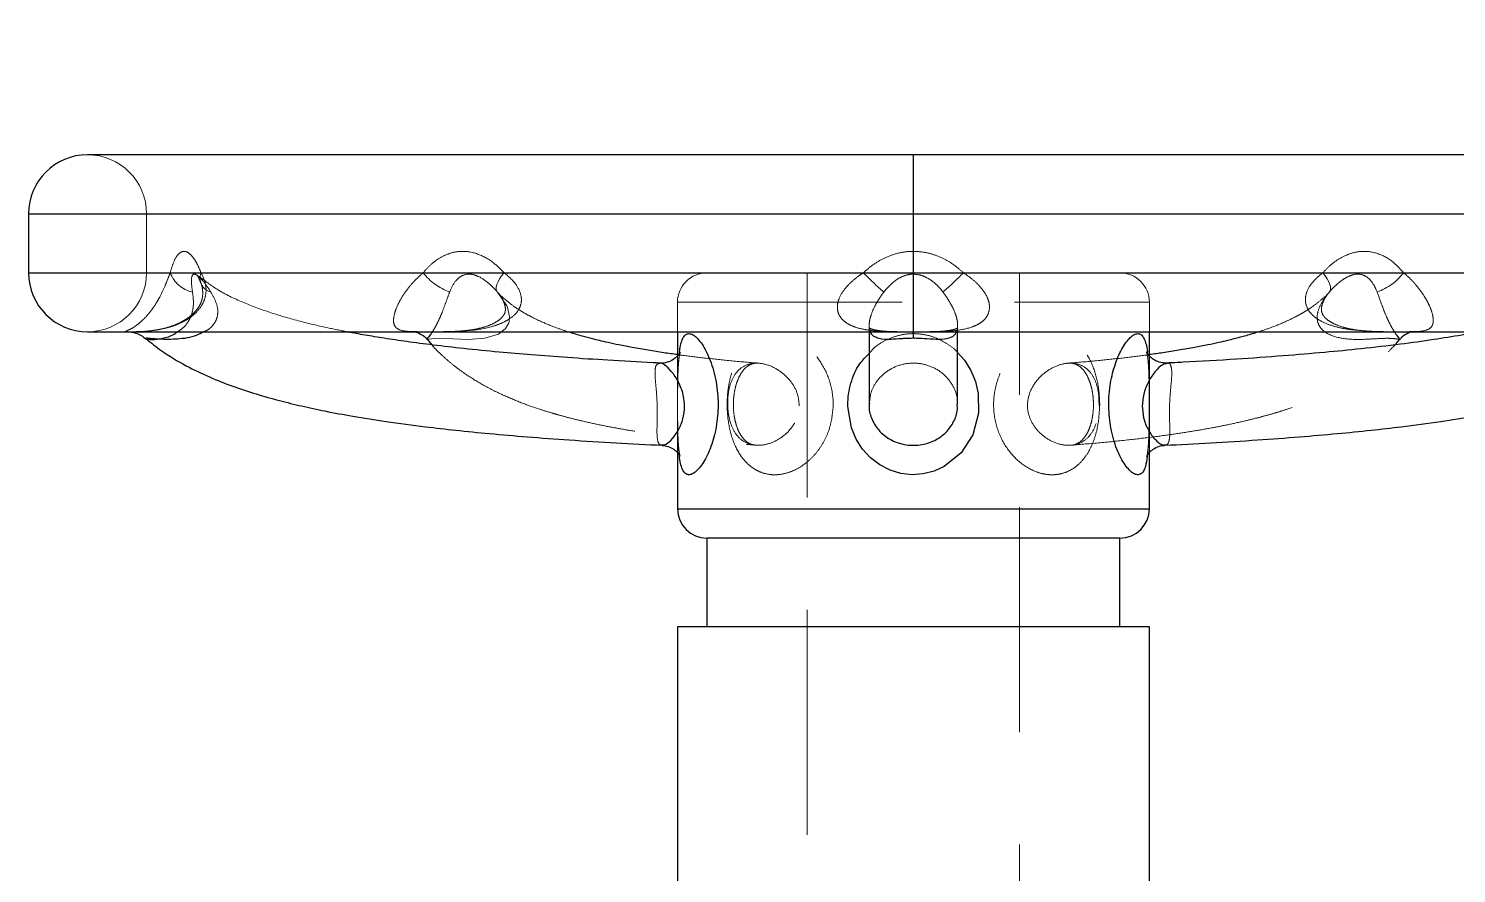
# Model space of a CAD drawing. Header units: millimetres. Extents: x 15 to 1268, y -316 to 292.
# Drawn here: x 958.29 to 966.36, y 256.47 to 261.25 of the extents above; entities that cross this region are included whole.
import ezdxf

# ---------------------------------------------------------------- set-up
doc = ezdxf.new("R2010")
doc.units = ezdxf.units.MM
doc.linetypes.add('HIDDEN', pattern=[1.905, 1.27, -0.635])
doc.layers.add('FORMAT', color=7, linetype='Continuous')
doc.dimstyles.new('SLDDIMSTYLE1', dxfattribs={"dimtxt": 0.18, "dimasz": 0.488462, "dimexe": 0, "dimexo": 0.0625, "dimgap": 0, "dimtad": 0, "dimtih": 1, "dimtoh": 1, "dimdec": 0, "dimrnd": 1e-09, "dimzin": 0, "dimdsep": 46, "dimtxsty": 'Standard', "dimblk1": 'DOT', "dimblk2": 'DOT', "dimsah": 1, "dimcen": 0.09, "dimadec": 0, "dimazin": 0, "dimtfac": 0.488462, "dimtdec": 0, "dimtofl": 0, "dimtmove": 0, "dimatfit": 3, "dimldrblk": 'DOT', "dimfxl": 1, "dimfrac": 2, "dimtolj": 1, "dimtzin": 0, "dimarcsym": 0})

# ---------------------------------------------------------------- blocks, each defined once
blk = doc.blocks.new('_Dot')
at = {"color": 0, "linetype": 'ByBlock', "lineweight": -2}
blk.add_line((-0.5, 0), (-1, 0), dxfattribs=at)
at = {"color": 0, "linetype": 'ByBlock', "const_width": 0.5}
blk.add_lwpolyline([(-0.25, 0, 1), (0.25, 0, 1)], format="xyb", close=True, dxfattribs=at)

msp = doc.modelspace()

# ---------------------------------------------------------------- linework, layer by layer
at = {"color": 7, "linetype": 'Continuous', "lineweight": 25}
for p, q in [((963.29354068, 260.53309974), (958.62687402, 260.53309974)), ((967.96020735, 260.53309974), (963.29354068, 260.53309974)), ((958.29354068, 260.19976641), (958.29354068, 259.86643308)), ((963.29354068, 259.86643308), (963.29354068, 260.19976641)), ((963.29354068, 259.53312886), (963.29354068, 259.86643308)), ((958.62687402, 259.53309974), (958.86025027, 259.53309974)), ((958.86025027, 259.53309974), (963.30144159, 259.53309974)), ((960.54632598, 259.49030359), (960.57243957, 259.45881832)), ((961.96020735, 259.53309974), (961.96020735, 259.39636693)), ((963.26447889, 259.53325412), (963.29354068, 259.53312886)), ((963.30144159, 259.53309974), (967.73511558, 259.53309974)), ((964.62687402, 259.39687183), (964.62687402, 259.53309974)), ((961.96020735, 258.85085831), (961.96020735, 258.53309974)), ((964.62687402, 258.53309974), (964.62687402, 258.85029783)), ((962.12687402, 258.36643308), (962.12687402, 257.86643308)), ((964.46020735, 258.36643308), (962.12687402, 258.36643308)), ((964.46020735, 257.86643308), (964.46020735, 258.36643308)), ((961.96020735, 257.86643308), (961.96020735, 255.69976641)), ((964.62687402, 257.86643308), (961.96020735, 257.86643308)), ((964.62687402, 255.69976641), (964.62687402, 257.86643308))]:
    msp.add_line(p, q, dxfattribs=at)
at = {"color": 8, "linetype": 'Continuous', "lineweight": 25}
for p, q in [((963.29354068, 260.19976641), (963.29354068, 260.53309974)), ((958.29354068, 260.19976641), (963.29354068, 260.19976641)), ((963.29354068, 260.19976641), (968.29354068, 260.19976641)), ((958.29354068, 259.86643308), (963.29354068, 259.86643308)), ((963.29354068, 259.86643308), (968.29354068, 259.86643308)), ((963.29354068, 259.49606655), (963.29354068, 259.53309974)), ((961.96020735, 258.53309974), (964.62687402, 258.53309974))]:
    msp.add_line(p, q, dxfattribs=at)
at = {"color": 7, "linetype": 'HIDDEN', "lineweight": 18}
for p, q in [((963.29354068, 260.53309974), (963.29354068, 260.19976641)), ((968.29354068, 260.19976641), (958.29354068, 260.19976641)), ((958.96020735, 260.19976641), (958.96020735, 259.86643308)), ((958.96057249, 260.19976641), (967.62650888, 260.19976641)), ((963.29354068, 260.19976641), (963.29354068, 259.98730035)), ((963.29354068, 259.98730035), (963.29354068, 259.85864167)), ((962.12687402, 259.86643308), (958.29354068, 259.86643308)), ((960.52344383, 259.86643308), (958.96100577, 259.86643308)), ((959.26831123, 259.86643308), (963.01117244, 259.86643308)), ((962.12687402, 259.86643308), (960.98032524, 259.86643308)), ((962.12687402, 259.86643308), (964.46020735, 259.86643308)), ((962.69354068, 259.86643308), (962.69354068, 255.36643308)), ((963.57590892, 259.86643308), (967.31877014, 259.86643308)), ((963.89354068, 255.36643308), (963.89354068, 259.86643308)), ((968.29354068, 259.86643308), (964.46020735, 259.86643308)), ((965.60675613, 259.86643308), (964.46020735, 259.86643308)), ((966.06363754, 259.86643308), (967.6260756, 259.86643308)), ((961.96020735, 259.69976641), (964.62540854, 259.69976641)), ((961.96020735, 259.69976641), (961.96020735, 259.53309974)), ((964.62687402, 259.53309974), (964.62687402, 259.69976641)), ((963.04354068, 259.57106428), (963.04354068, 259.53309974)), ((958.86696562, 259.53319197), (958.87187661, 259.53320817)), ((963.04495094, 259.55501306), (963.04552549, 259.55421126)), ((963.05241875, 259.53309974), (963.04526801, 259.55510544)), ((963.29354068, 259.53309974), (963.29354068, 259.53312886)), ((966.01409007, 259.53320121), (965.98964339, 259.53323586)), ((966.04524858, 259.53315705), (966.01409007, 259.53320121)), ((961.96020735, 259.39636693), (961.96020735, 258.85085831)), ((964.62687402, 258.85029783), (964.62687402, 259.39687183)), ((961.96104572, 259.09403203), (961.96092332, 259.11101149)), ((964.62687402, 258.53309974), (961.96020735, 258.53309974))]:
    msp.add_line(p, q, dxfattribs=at)
at = {"color": 7, "linetype": 'HIDDEN', "lineweight": 18, "flags": 128}
for points in [[(960.94334005, 259.7573589), (960.93823835, 259.7651746), (960.93597111, 259.7751803), (960.93658736, 259.78715959), (960.94007377, 259.80085338), (960.94635495, 259.81596551), (960.95529505, 259.83216914), (960.9667007, 259.84911382), (960.98032524, 259.86643308)], [(965.60675613, 259.86643308), (965.62038067, 259.84911382), (965.63178632, 259.83216914), (965.64072642, 259.81596551), (965.64700759, 259.80085338), (965.65049401, 259.78715959), (965.65111026, 259.7751803), (965.64884302, 259.7651746), (965.64374132, 259.7573589)], [(960.54772216, 259.49156327), (960.55455777, 259.49098502), (960.58457581, 259.49496131), (960.61803769, 259.49606296), (960.63049998, 259.49589501), (960.69033391, 259.49309763), (960.78039168, 259.48970131), (960.87103618, 259.49632281), (960.94821697, 259.52037931), (960.98866544, 259.55115427), (961.00664767, 259.58173166), (961.00987129, 259.59310528), (961.01194222, 259.62014376), (960.9998899, 259.67004925), (960.99572927, 259.67950386), (960.94334005, 259.7573589), (960.94334005, 259.7573589)]]:
    msp.add_lwpolyline(points, dxfattribs=at)
at = {"color": 8, "linetype": 'Continuous', "lineweight": 25, "flags": 128}
msp.add_lwpolyline([(963.54354068, 259.41593876), (963.58212372, 259.37215587), (963.61809849, 259.31390772), (963.64371595, 259.25134591), (963.65937799, 259.18343494), (963.66128602, 259.0737781), (963.62860796, 258.95167427), (963.56306182, 258.84885472), (963.46768134, 258.77129191), (963.41117925, 258.74545895), (963.34879974, 258.72949983), (963.28645657, 258.72517285), (963.22212568, 258.73247656), (963.16163727, 258.75088083), (963.10366677, 258.7807349), (963.05189635, 258.82045155), (963.00654056, 258.87011501), (962.97066753, 258.92636734), (962.94390945, 258.98983076), (962.92329001, 259.11101149), (962.92329001, 259.11101149)], dxfattribs=at)
at = {"color": 7, "linetype": 'Continuous', "lineweight": 25}
for centre, radius, start, end in [((958.62687402, 260.19976641), 0.33333333, 90, 180), ((958.62687402, 259.86643308), 0.33333333, 180, 270), ((962.12687402, 258.53309974), 0.16666667, 180, 270), ((964.46020735, 258.53309974), 0.16666667, 270, 0)]:
    msp.add_arc(centre, radius, start, end, dxfattribs=at)
at = {"color": 7, "linetype": 'HIDDEN', "lineweight": 18}
for centre, radius, start, end in [((958.62687402, 260.19976641), 0.33333333, 0, 90), ((958.62687402, 259.86643308), 0.33333333, 270, 0), ((959.25529279, 259.92580528), 0.1720628, 200.185534129, 258.232153039), ((959.344239, 259.8363656), 0.08166443, 158.396386349, 255.342450026), ((960.78985575, 260.07433674), 0.33793379, 217.96791551, 249.716367819), ((962.12687402, 259.69976641), 0.16666667, 90, 180), ((964.4359258, 261.25470985), 1.9892799, 224.257086786, 228.825678253), ((962.15115557, 261.25470985), 1.9892799, 311.174321747, 315.742913214), ((964.46020735, 259.69976641), 0.16666667, 0, 90), ((965.79722562, 260.07433674), 0.33793379, 290.283632181, 322.03208449)]:
    msp.add_arc(centre, radius, start, end, dxfattribs=at)
for points, knots in [([(959.26831123, 259.86643308), (959.26160827, 259.88244027), (959.2482062, 259.91444545), (959.22576295, 259.95125381), (959.20238604, 259.97703472), (959.17322616, 259.99219804), (959.14129646, 259.97897235), (959.11304051, 259.93210297), (959.09969802, 259.88656823), (959.09379806, 259.86643308)], [0, 0, 0, 0, 0.1157297027, 0.2313927736, 0.3492913584, 0.4670655225, 0.6664413977, 0.8525026158, 1, 1, 1, 1]), ([(960.52344383, 259.86643308), (960.53752568, 259.88244027), (960.56568127, 259.91444545), (960.61551989, 259.95125381), (960.67032083, 259.97703472), (960.74278511, 259.99219804), (960.82972435, 259.97897235), (960.91556399, 259.93210297), (960.96046868, 259.88656823), (960.98032524, 259.86643308)], [0, 0, 0, 0, 0.1157297027, 0.2313927736, 0.3492913584, 0.4670655224, 0.6664413976, 0.8525026158, 1, 1, 1, 1]), ([(963.29354068, 259.98730035), (963.28651839, 259.98717129), (963.2552972, 259.9865975), (963.19920351, 259.97723847), (963.13026422, 259.95157136), (963.06607349, 259.91466043), (963.02963219, 259.88264888), (963.01117244, 259.86643308)], [0, 0, 0, 0, 0.0669835238, 0.2978092014, 0.5377869684, 0.7658609079, 1, 1, 1, 1]), ([(963.57590892, 259.86643308), (963.56064008, 259.88001471), (963.51413117, 259.9213844), (963.43930329, 259.96092214), (963.35771755, 259.9839219), (963.3151407, 259.98616326), (963.29354068, 259.98730035)], [0, 0, 0, 0, 0.1950908974, 0.5942471856, 0.7941542116, 1, 1, 1, 1]), ([(965.60675613, 259.86643308), (965.62216216, 259.88244027), (965.65296533, 259.91444545), (965.70621054, 259.95125381), (965.76345631, 259.97703472), (965.83740157, 259.99219804), (965.92306267, 259.97897235), (966.00437044, 259.93210297), (966.04546555, 259.88656823), (966.06363754, 259.86643308)], [0, 0, 0, 0, 0.1157297027, 0.2313927736, 0.3492913584, 0.4670655224, 0.6664413976, 0.8525026158, 1, 1, 1, 1]), ([(959.09379806, 259.86643308), (959.08966582, 259.85562174), (959.0813175, 259.83377966), (959.06370613, 259.78943096), (959.04194965, 259.74181551), (959.01486711, 259.69386765), (958.99564837, 259.66516667), (958.9700266, 259.63160175), (958.94378717, 259.60296009), (958.91439539, 259.57739784), (958.88150955, 259.55374646), (958.84849519, 259.53782381), (958.83664267, 259.53334952), (958.84082165, 259.53310101), (958.85442699, 259.53315019), (958.85582085, 259.53315522)], [0, 0, 0, 0, 0.0691755647, 0.139754972, 0.2353156168, 0.2793938929, 0.3387731663, 0.3582442063, 0.442141297, 0.5060211281, 0.5719246726, 0.7163310128, 0.8681653088, 0.9864935708, 1, 1, 1, 1]), ([(958.87187661, 259.53320817), (958.87684099, 259.53320725), (958.89410422, 259.53320408), (958.95640133, 259.53448872), (959.0360233, 259.54372005), (959.11157487, 259.56454632), (959.1721316, 259.58958833), (959.23007854, 259.627427), (959.26556864, 259.66948209), (959.28568375, 259.70651011), (959.29355469, 259.73269696), (959.29810455, 259.77301797), (959.29241476, 259.81866338), (959.2766339, 259.84993875), (959.26831123, 259.86643308)], [0, 0, 0, 0, 0.0545565898, 0.1897158061, 0.3611828663, 0.4393928266, 0.5197700914, 0.6207558855, 0.6919789834, 0.7158463968, 0.7807577151, 0.8007237833, 0.8949036518, 1, 1, 1, 1]), ([(959.26690673, 259.80821206), (959.26700187, 259.80800396), (959.2719894, 259.79709479), (959.27715254, 259.77341682), (959.27861515, 259.74065954), (959.27330933, 259.71190643), (959.26296364, 259.68544934), (959.24625269, 259.65939036), (959.22295125, 259.63333645), (959.19180901, 259.60844787), (959.15318303, 259.58554173), (959.10787839, 259.56611326), (959.05702452, 259.55082473), (959.00523693, 259.54105652), (958.95707734, 259.53578244), (958.91705485, 259.5337554), (958.88778323, 259.53323851), (958.87623252, 259.53319246), (958.87187758, 259.5331751)], [0, 0, 0, 0, 0.0018638285, 0.0977070099, 0.1713015084, 0.225075266, 0.2717583373, 0.3137743611, 0.3591262622, 0.413662541, 0.4731412355, 0.5427241611, 0.6221282148, 0.7096396626, 0.7938479383, 0.8766912143, 0.953509185, 1, 1, 1, 1]), ([(959.22020115, 259.7573589), (959.21801042, 259.77299562), (959.21317035, 259.80754259), (959.21377903, 259.84345793), (959.22284745, 259.85855597), (959.23615324, 259.85927306), (959.25370627, 259.8475817), (959.28260082, 259.81711227), (959.30602925, 259.78495237), (959.32190766, 259.7599804), (959.32357453, 259.7573589)], [0, 0, 0, 0, 0.1552763325, 0.3430593881, 0.4580242566, 0.5310376418, 0.6588778772, 0.7589028769, 0.9746902023, 1, 1, 1, 1]), ([(959.24570918, 259.85362646), (959.24562728, 259.85374268), (959.24539028, 259.854079), (959.25075605, 259.84553068), (959.25822613, 259.83059254), (959.26408121, 259.81530215), (959.26692495, 259.80787579)], [0, 0, 0, 0, 0.1408435284, 0.4075550376, 0.7122564782, 1, 1, 1, 1]), ([(959.25342099, 259.84666917), (959.25248112, 259.84736311), (959.24738329, 259.85112699), (959.2463985, 259.85261946), (959.24559528, 259.85383677)], [0, 0, 0, 0, 0.1843666797, 1, 1, 1, 1]), ([(960.09311447, 259.53309974), (960.05448073, 259.5407756), (959.96543361, 259.55846774), (959.82214062, 259.59271285), (959.66318211, 259.63832692), (959.50591879, 259.69694853), (959.36570649, 259.76249491), (959.28856905, 259.82186568), (959.25451282, 259.84807791)], [0, 0, 0, 0, 0.1303975364, 0.3005539688, 0.4886342409, 0.6788786539, 0.8582247323, 1, 1, 1, 1]), ([(960.58233918, 259.53318872), (960.5803212, 259.53317261), (960.54790067, 259.5329137), (960.49354693, 259.53315448), (960.42258673, 259.53441759), (960.38241706, 259.54372885), (960.36215886, 259.56454472), (960.35426029, 259.5895889), (960.35754448, 259.62742688), (960.37257794, 259.6694821), (960.39037589, 259.70651011), (960.40570527, 259.73269696), (960.43318247, 259.77301797), (960.46998857, 259.81866338), (960.50498634, 259.84993875), (960.52344383, 259.86643308)], [0, 0, 0, 0, 0.0075516089, 0.121323163, 0.246937527, 0.4062956996, 0.4789825255, 0.5536836022, 0.6475378479, 0.713731219, 0.7359131318, 0.7962404568, 0.8147965348, 0.9023254847, 1, 1, 1, 1]), ([(960.94334005, 259.7573589), (960.92880747, 259.77299562), (960.89669995, 259.80754259), (960.84568472, 259.84345793), (960.80112461, 259.85855597), (960.76529093, 259.85927306), (960.73550414, 259.8475817), (960.70161827, 259.81711227), (960.68335198, 259.78495237), (960.67371653, 259.7599804), (960.67270502, 259.7573589)], [0, 0, 0, 0, 0.1552763325, 0.3430593881, 0.4580242566, 0.5310376418, 0.6588778772, 0.758902877, 0.9746902023, 1, 1, 1, 1]), ([(960.98032524, 259.86643308), (960.9936396, 259.85562174), (961.02053853, 259.83377966), (961.05773616, 259.78943096), (961.078977, 259.74181554), (961.07887371, 259.6938676), (961.06806005, 259.66516685), (961.04488304, 259.6316013), (961.01057837, 259.60296814), (960.95874038, 259.57737609), (960.88714559, 259.55387371), (960.80605223, 259.540065), (960.74531879, 259.53778394), (960.72361959, 259.53696896)], [0, 0, 0, 0, 0.0868377867, 0.1754378515, 0.2953974778, 0.3507300212, 0.4252702826, 0.4497127578, 0.5550308379, 0.63522076, 0.7179510992, 0.8992279276, 1, 1, 1, 1]), ([(963.01117244, 259.86643308), (963.00131734, 259.85987132), (962.97688122, 259.84360118), (962.94019874, 259.81336529), (962.89988611, 259.77072098), (962.87079098, 259.72208693), (962.86264077, 259.68083348), (962.86528429, 259.6445319), (962.87580004, 259.62214095), (962.89494707, 259.5985583), (962.91703972, 259.58020824), (962.94575225, 259.56614665), (962.98086238, 259.55361631), (963.02326147, 259.54373324), (963.09402542, 259.53573065), (963.17461046, 259.53326341), (963.23701185, 259.53325696), (963.26447889, 259.53325412)], [0, 0, 0, 0, 0.043366799, 0.1075297285, 0.1732799078, 0.2583516129, 0.3164966623, 0.3466649664, 0.4257132329, 0.4379114109, 0.5042089411, 0.5729155949, 0.5963872026, 0.6831424485, 0.7718264467, 0.8995654793, 1, 1, 1, 1]), ([(963.12627903, 259.7573589), (963.147355, 259.78145201), (963.18020914, 259.81900941), (963.23690118, 259.849562), (963.2720311, 259.85804083), (963.28924046, 259.85852155), (963.29354068, 259.85864167)], [0, 0, 0, 0, 0.4817872319, 0.7510308064, 0.9377882867, 1, 1, 1, 1]), ([(963.29354068, 259.53312886), (963.30260615, 259.53313189), (963.34473974, 259.53314599), (963.42828479, 259.53330909), (963.53360881, 259.53782994), (963.61348466, 259.55367146), (963.66487544, 259.57720232), (963.69866091, 259.60268794), (963.72149562, 259.63852069), (963.72458579, 259.67489655), (963.71975065, 259.70382559), (963.70662234, 259.74184619), (963.67217376, 259.78906645), (963.62418977, 259.83350227), (963.59213784, 259.85536385), (963.57590892, 259.86643308)], [0, 0, 0, 0, 0.0320438213, 0.148930163, 0.2977753281, 0.43933877, 0.5021256282, 0.5665648976, 0.6488103233, 0.708565548, 0.7261045419, 0.7693150579, 0.8629944198, 0.9306296684, 1, 1, 1, 1]), ([(963.29354068, 259.85864167), (963.30944035, 259.85706666), (963.33616364, 259.85441949), (963.38569886, 259.83168591), (963.42663825, 259.79916203), (963.45222427, 259.76785501), (963.46080234, 259.7573589)], [0, 0, 0, 0, 0.22910368, 0.3850649623, 0.7938346202, 1, 1, 1, 1]), ([(965.83840249, 259.53859785), (965.80114396, 259.54126814), (965.7426, 259.54546393), (965.66382561, 259.56463752), (965.59837009, 259.58955611), (965.54245831, 259.62743368), (965.51625841, 259.66948167), (965.50714312, 259.70651031), (965.50874623, 259.73269694), (965.52117823, 259.77301798), (965.54961543, 259.81866338), (965.58702611, 259.84993875), (965.60675613, 259.86643308)], [0, 0, 0, 0, 0.176482504, 0.2773052079, 0.3809218461, 0.5111055307, 0.6029212698, 0.6336894371, 0.71736848, 0.7431073115, 0.8645172822, 1, 1, 1, 1]), ([(965.91437635, 259.7573589), (965.90758545, 259.77299562), (965.89258198, 259.80754259), (965.86044416, 259.84345793), (965.82383607, 259.85855597), (965.78838385, 259.85927306), (965.75242157, 259.8475817), (965.7025844, 259.81711227), (965.66786678, 259.78495237), (965.64603334, 259.7599804), (965.64374132, 259.7573589)], [0, 0, 0, 0, 0.1552763325, 0.3430593881, 0.4580242566, 0.5310376418, 0.6588778772, 0.758902877, 0.9746902023, 1, 1, 1, 1]), ([(966.06363754, 259.86643308), (966.0759985, 259.85562174), (966.10097128, 259.83377966), (966.14157204, 259.78943096), (966.17645612, 259.74181551), (966.20347475, 259.69386765), (966.21601048, 259.66516665), (966.22730753, 259.63160179), (966.23235266, 259.60295937), (966.22968175, 259.57739979), (966.21844483, 259.55373504), (966.18791729, 259.53792789), (966.14437719, 259.53381596), (966.10515155, 259.53360108), (966.0956168, 259.53354885)], [0, 0, 0, 0, 0.0754430352, 0.1524171044, 0.2566357707, 0.3047076433, 0.3694668199, 0.3907019824, 0.4822003488, 0.5518678443, 0.6237424065, 0.7812323042, 0.9468231481, 1, 1, 1, 1]), ([(959.13575349, 259.53309974), (959.14465301, 259.53857341), (959.16408421, 259.5505246), (959.1845451, 259.57371662), (959.2005321, 259.59759089), (959.21529509, 259.62715508), (959.22219481, 259.65712659), (959.22694198, 259.70456861), (959.223393, 259.73236217), (959.22020115, 259.7573589)], [0, 0, 0, 0, 0.1272821379, 0.2779074979, 0.3265296391, 0.4341906742, 0.6262838778, 0.6638905117, 1, 1, 1, 1]), ([(959.32357453, 259.7573589), (959.33410699, 259.73901424), (959.35400347, 259.70436003), (959.36584172, 259.65103758), (959.35980871, 259.61350301), (959.34693399, 259.58414027), (959.32994212, 259.56301861), (959.30675066, 259.5428693), (959.29165859, 259.5364247), (959.28387215, 259.53309974)], [0, 0, 0, 0, 0.2494699719, 0.4712645816, 0.6210181337, 0.673735099, 0.8272887593, 0.9108932858, 1, 1, 1, 1]), ([(960.94213841, 259.7584514), (960.94256267, 259.75803033), (960.95350303, 259.74717219), (960.96798568, 259.72371539), (960.98329725, 259.6922796), (960.98875147, 259.6655123), (960.98756081, 259.64672712), (960.9818555, 259.63104975), (960.96867585, 259.61298178), (960.94515943, 259.59315304), (960.91107081, 259.57453944), (960.86797798, 259.55874227), (960.81689817, 259.54675951), (960.7609226, 259.5391132), (960.7043637, 259.53517368), (960.65036711, 259.53357521), (960.60063471, 259.53317393), (960.57167703, 259.53314862), (960.55786812, 259.53313655)], [0, 0, 0, 0, 0.002903541, 0.0748739142, 0.1352672346, 0.1928820406, 0.2463932217, 0.3061765023, 0.3604266398, 0.4202223551, 0.4846363703, 0.5517077882, 0.6277283691, 0.7079229369, 0.7846484842, 0.8594039074, 0.9329546125, 1, 1, 1, 1]), ([(960.67270502, 259.7573589), (960.66608572, 259.73901424), (960.65358146, 259.70436003), (960.63414616, 259.65103758), (960.61827669, 259.61350301), (960.60455549, 259.58414027), (960.59347828, 259.56301861), (960.58177998, 259.5428693), (960.57722527, 259.5364247), (960.57487537, 259.53309974)], [0, 0, 0, 0, 0.2494699719, 0.4712645816, 0.6210181337, 0.673735099, 0.8272887593, 0.9108932858, 1, 1, 1, 1]), ([(961.34179415, 259.53309974), (961.31704795, 259.54138237), (961.26277257, 259.55954851), (961.19191272, 259.58908341), (961.1311608, 259.6186892), (961.0850074, 259.64457455), (961.04021684, 259.67298424), (960.99227879, 259.71042393), (960.95652166, 259.73923522), (960.93855678, 259.76326676), (960.93755614, 259.76460531)], [0, 0, 0, 0, 0.1662050008, 0.3645342105, 0.4875340314, 0.6015019, 0.707655769, 0.8348305081, 0.9908001351, 1, 1, 1, 1]), ([(963.04411627, 259.56175823), (963.04402879, 259.57231503), (963.04391018, 259.58662817), (963.05051359, 259.61747839), (963.05825681, 259.64021039), (963.07746816, 259.68390516), (963.0989493, 259.72048922), (963.12077826, 259.74993797), (963.12627903, 259.7573589)], [0, 0, 0, 0, 0.1849789023, 0.25079838, 0.453195564, 0.4982524632, 0.8735623614, 1, 1, 1, 1]), ([(963.46080234, 259.7573589), (963.47840277, 259.73237556), (963.50458138, 259.69521571), (963.52674718, 259.64584053), (963.53660899, 259.61651274), (963.54321611, 259.58848087), (963.54402076, 259.56595865), (963.54164233, 259.54570239), (963.53760773, 259.53849287), (963.53458962, 259.53309974)], [0, 0, 0, 0, 0.3359928145, 0.4997506144, 0.5661201279, 0.6737437905, 0.8299086285, 0.8727620456, 1, 1, 1, 1]), ([(965.6476482, 259.76211521), (965.64727127, 259.76161354), (965.62990624, 259.73850152), (965.59478455, 259.71048642), (965.54686812, 259.6729718), (965.50207301, 259.64457787), (965.45592085, 259.61868821), (965.39516851, 259.58908387), (965.32430883, 259.5595484), (965.27003343, 259.54138234), (965.24528722, 259.53309974)], [0, 0, 0, 0, 0.0034806358, 0.1603505715, 0.2882594057, 0.3950260302, 0.5096517594, 0.6333615763, 0.8328356084, 1, 1, 1, 1]), ([(965.64374132, 259.7573589), (965.62911707, 259.73901326), (965.60149096, 259.70435719), (965.57765075, 259.65104616), (965.57385552, 259.61348766), (965.57828996, 259.58417178), (965.58813414, 259.56269589), (965.61349291, 259.53363695), (965.66435518, 259.5045639), (965.75058721, 259.4886988), (965.84561671, 259.48958268), (965.92340287, 259.49497132), (965.96488121, 259.49624349), (965.99664224, 259.49573271), (966.02740925, 259.4929941), (966.04236892, 259.48761919), (966.04068109, 259.49076539), (966.04030924, 259.49145852)], [0, 0, 0, 0, 0.0819173344, 0.1547470345, 0.2039209359, 0.2212313691, 0.271653095, 0.2991059379, 0.3833060691, 0.5100238498, 0.6346496078, 0.7208005093, 0.7757037427, 0.7927354999, 0.865343538, 0.9703338702, 1, 1, 1, 1]), ([(966.02120022, 259.53315542), (966.01265735, 259.53315886), (965.9893058, 259.53316827), (965.9460159, 259.53346148), (965.89342846, 259.53472255), (965.83867881, 259.53799706), (965.78387831, 259.5445476), (965.73198983, 259.55512565), (965.68628714, 259.57014221), (965.64976537, 259.58812738), (965.62358263, 259.60791371), (965.60858618, 259.62541444), (965.60065004, 259.64241614), (965.59826647, 259.65811065), (965.60093305, 259.68241552), (965.61272038, 259.71259398), (965.62835589, 259.73930465), (965.64161193, 259.75379004), (965.64558939, 259.75813638)], [0, 0, 0, 0, 0.0427579752, 0.1168770355, 0.1905998725, 0.266450622, 0.344068951, 0.4201061133, 0.4924935529, 0.5596181853, 0.6185228988, 0.6748078469, 0.7282579609, 0.7874846333, 0.8413125201, 0.9036651541, 0.9710947994, 1, 1, 1, 1]), ([(966.01210387, 259.53320403), (966.00844069, 259.53864761), (966.00041733, 259.55057054), (965.9878673, 259.57371712), (965.97613289, 259.59759072), (965.96272263, 259.62715519), (965.95090438, 259.65712659), (965.93326006, 259.70456862), (965.92331798, 259.73236217), (965.91437635, 259.7573589)], [0, 0, 0, 0, 0.1266400554, 0.2773762346, 0.3260341485, 0.4337743927, 0.6260089246, 0.6636432267, 1, 1, 1, 1]), ([(963.04558603, 259.55412677), (963.04559515, 259.55411355), (963.04575621, 259.55388022), (963.04422222, 259.55680014), (963.04379707, 259.5644108), (963.04360866, 259.56778354)], [0, 0, 0, 0, 0.0323610899, 0.5711803405, 1, 1, 1, 1]), ([(963.54324567, 259.56919306), (963.54331828, 259.56780204), (963.54372873, 259.55993874), (963.54192949, 259.55581716), (963.54098378, 259.55290799), (963.54264146, 259.55584529), (963.54151964, 259.55404989), (963.53194368, 259.54916423), (963.51239189, 259.54316597), (963.48259253, 259.53823274), (963.443733, 259.53504782), (963.39773164, 259.53356539), (963.34611252, 259.53316898), (963.30792992, 259.53311727), (963.28818184, 259.53314803), (963.28657598, 259.53315053)], [0, 0, 0, 0, 0.015027633, 0.0849497006, 0.1587455877, 0.2618809127, 0.3635622685, 0.4446971586, 0.5324475742, 0.6200332399, 0.7084945909, 0.800090621, 0.895219088, 0.9914795024, 1, 1, 1, 1]), ([(963.54354068, 259.53309974), (963.54354068, 259.53854623), (963.54354068, 259.54929243), (963.54354068, 259.56388589), (963.54354068, 259.57108295)], [0, 0, 0, 0, 0.506829152, 1, 1, 1, 1]), ([(958.87187758, 259.5331751), (958.86953033, 259.53315708), (958.86250786, 259.53310315), (958.85603232, 259.53315755), (958.85541276, 259.53315804), (958.85518941, 259.53315822)], [0, 0, 0, 0, 0.243035722, 0.7271105249, 1, 1, 1, 1]), ([(960.55786812, 259.53313655), (960.55754451, 259.53313585), (960.54196274, 259.53310228), (960.51913998, 259.53314212), (960.49163745, 259.5334786), (960.47754353, 259.53387324), (960.47107945, 259.53473693), (960.47269434, 259.53443789), (960.4727773, 259.53442253)], [0, 0, 0, 0, 0.0067494917, 0.3249869693, 0.5752731065, 0.7985746902, 0.9896532321, 1, 1, 1, 1]), ([(962.84018853, 259.11101149), (962.84023537, 259.11376668), (962.84098377, 259.15778572), (962.82899006, 259.243122), (962.7790171, 259.35655706), (962.71363251, 259.43464527), (962.65065156, 259.48130612), (962.59956836, 259.50696182), (962.54706609, 259.52118132), (962.49533144, 259.52396733), (962.44619575, 259.51470804), (962.40052765, 259.49455457), (962.35964796, 259.46357239), (962.32350321, 259.42257553), (962.29342099, 259.37247515), (962.26955893, 259.31454442), (962.25270682, 259.25100671), (962.24079412, 259.1704741), (962.23962651, 259.06747781), (962.25958565, 258.9501484), (962.30417094, 258.84426882), (962.36109309, 258.77799532), (962.41772676, 258.74343423), (962.46527133, 258.7275348), (962.51625864, 258.7233649), (962.56902017, 258.73057318), (962.62164841, 258.7496049), (962.67275058, 258.77948042), (962.71998099, 258.81978633), (962.76201401, 258.86926872), (962.79610152, 258.92637624), (962.82944926, 259.00597817), (962.8359845, 259.06989485), (962.84018853, 259.11101149)], [0, 0, 0, 0, 0.0034130198, 0.0545289964, 0.1049527517, 0.1567805508, 0.1833005173, 0.2098059025, 0.2359587617, 0.2621055298, 0.287926347, 0.3137565595, 0.3403625348, 0.3669826153, 0.3950537281, 0.423132933, 0.4515673611, 0.4800018263, 0.5252770888, 0.5775871618, 0.628316442, 0.6794999545, 0.7057070178, 0.7319046547, 0.7581722986, 0.7844407794, 0.8110560529, 0.8376820008, 0.8652680365, 0.892864334, 0.9210300731, 0.9491998333, 1, 1, 1, 1]), ([(963.04354068, 259.4101549), (963.05338469, 259.42213861), (963.0765592, 259.45035038), (963.12692608, 259.48075936), (963.18465888, 259.50679913), (963.24737183, 259.52121339), (963.31041742, 259.52396782), (963.37326437, 259.5148687), (963.43316938, 259.49491074), (963.48871168, 259.46337509), (963.52584573, 259.4363642), (963.54177705, 259.41797454), (963.54354068, 259.41593876)], [0, 0, 0, 0, 0.0827639821, 0.1948408603, 0.310496922, 0.4207735497, 0.5351211151, 0.6440998091, 0.7569574102, 0.869479888, 0.9855511272, 1, 1, 1, 1]), ([(963.26447855, 259.5331611), (963.2480507, 259.53319915), (963.21465656, 259.53327649), (963.16815508, 259.53407234), (963.12684683, 259.53612389), (963.09332599, 259.53976675), (963.06789925, 259.54497254), (963.05169755, 259.55063691), (963.04553381, 259.55439691), (963.04526381, 259.55471873), (963.04513211, 259.55487571)], [0, 0, 0, 0, 0.1298640529, 0.2639843476, 0.3918995826, 0.5161561632, 0.6376755154, 0.7606143743, 0.8832298319, 1, 1, 1, 1]), ([(964.34597101, 259.11101149), (964.34600153, 259.11376668), (964.34648913, 259.15778572), (964.33874754, 259.243122), (964.30500654, 259.35655706), (964.25700842, 259.43464527), (964.20621872, 259.48130612), (964.16240753, 259.50696182), (964.11410065, 259.52118132), (964.06323696, 259.52396733), (964.01129584, 259.51470804), (963.95979798, 259.49455457), (963.91047226, 259.46357239), (963.8641965, 259.42257553), (963.82341214, 259.37247515), (963.78945328, 259.31454442), (963.76455893, 259.25100671), (963.7464311, 259.1704741), (963.74461308, 259.06747781), (963.77515899, 258.9501484), (963.83912155, 258.84426882), (963.91303705, 258.77799532), (963.97956882, 258.74343423), (964.03195059, 258.7275348), (964.08420177, 258.7233649), (964.13476401, 258.73057318), (964.18167266, 258.7496049), (964.22438472, 258.77948042), (964.26136513, 258.81978633), (964.29247269, 258.86926872), (964.31649164, 258.92637624), (964.33902174, 259.00597817), (964.34325063, 259.06989485), (964.34597101, 259.11101149)], [0, 0, 0, 0, 0.0034130198, 0.0545289964, 0.1049527517, 0.1567805508, 0.1833005173, 0.2098059025, 0.2359587617, 0.2621055298, 0.287926347, 0.3137565595, 0.3403625348, 0.3669826153, 0.3950537281, 0.423132933, 0.4515673611, 0.4800018263, 0.5252770888, 0.5775871618, 0.628316442, 0.6794999545, 0.7057070178, 0.7319046547, 0.7581722986, 0.7844407794, 0.8110560529, 0.8376820008, 0.8652680365, 0.892864334, 0.9210300731, 0.9491998334, 1, 1, 1, 1]), ([(966.1139067, 259.53437615), (966.11403962, 259.53440022), (966.11547954, 259.53466106), (966.10946147, 259.53388619), (966.09507155, 259.53346254), (966.0703033, 259.53316813), (966.04498981, 259.53311844), (966.02641467, 259.53314732), (966.02120022, 259.53315542)], [0, 0, 0, 0, 0.0184592232, 0.1999812979, 0.4058069981, 0.630142227, 0.8961726488, 1, 1, 1, 1]), ([(960.57243957, 259.45881832), (960.57372069, 259.45726451), (960.59202654, 259.43506226), (960.62692362, 259.40249014), (960.6768109, 259.35783314), (960.72582176, 259.31956466), (960.79223146, 259.27302251), (960.8794512, 259.22113535), (960.98407625, 259.16993076), (961.08621984, 259.12824411), (961.17111537, 259.09853751), (961.23683497, 259.07794914), (961.29154926, 259.06207847), (961.35171887, 259.04587599), (961.42811069, 259.02709783), (961.51269451, 259.00851678), (961.60385961, 258.99055681), (961.69968431, 258.97358311), (961.80999596, 258.95624502), (961.93644742, 258.93882908), (962.08091894, 258.92170056), (962.23843144, 258.90563354), (962.34790984, 258.89672779), (962.40286426, 258.89225741)], [0, 0, 0, 0, 0.0024216592, 0.0346028461, 0.0600491432, 0.0869329818, 0.1157353548, 0.1685323906, 0.2273284198, 0.2829184818, 0.3308611831, 0.362364323, 0.3879146713, 0.4192464319, 0.4605041753, 0.5129087446, 0.5580183579, 0.6102986066, 0.6705509747, 0.7396976834, 0.8187940319, 0.9090407952, 1, 1, 1, 1]), ([(962.42396333, 259.35531823), (962.41448343, 259.35602601), (962.35316762, 259.36060391), (962.24671199, 259.37051833), (962.11036651, 259.38483647), (962.01699628, 259.39579448), (961.96895291, 259.40250375), (961.96020735, 259.40372506)], [0, 0, 0, 0, 0.0610380447, 0.3947928992, 0.6873310871, 0.9430834486, 1, 1, 1, 1]), ([(961.97478577, 258.82963845), (961.97483557, 258.82948207), (961.97497745, 258.8290366), (961.97230447, 258.83918971), (961.9692148, 258.85856582), (961.96614331, 258.88771252), (961.96377883, 258.92695164), (961.96220455, 258.97476567), (961.96134921, 259.02913069), (961.96105028, 259.07843107), (961.96099606, 259.11935138), (961.96103785, 259.16061699), (961.96132638, 259.21102813), (961.96217947, 259.26766359), (961.96383464, 259.31864494), (961.96638852, 259.35992459), (961.96971417, 259.39023036), (961.97296357, 259.41001782), (961.97567019, 259.41910645), (961.97531279, 259.41820651), (961.97521956, 259.41797179)], [0, 0, 0, 0, 0.0254347485, 0.0724577639, 0.121591605, 0.1784189224, 0.2420870715, 0.3090990131, 0.3807958541, 0.4538624905, 0.4925479262, 0.5314084019, 0.6056797261, 0.6797650067, 0.751470177, 0.8203520772, 0.8782595201, 0.9282719984, 0.9812915055, 1, 1, 1, 1]), ([(961.96350544, 259.30225459), (961.96384385, 259.31949578), (961.9647362, 259.3649576), (961.9693633, 259.39809773), (961.9722356, 259.41866961)], [0, 0, 0, 0, 0.3792456978, 1, 1, 1, 1]), ([(964.62687402, 259.40372506), (964.61812846, 259.40250375), (964.57008509, 259.39579448), (964.47671489, 259.38483628), (964.34036926, 259.37051915), (964.23415122, 259.36062371), (964.17307338, 259.35606236), (964.16383129, 259.35537216)], [0, 0, 0, 0, 0.057003826, 0.3131483528, 0.6061351124, 0.9404017394, 1, 1, 1, 1]), ([(964.18404399, 258.89224273), (964.23905609, 258.89671771), (964.34859217, 258.90562797), (964.50616242, 258.92170048), (964.65063395, 258.9388291), (964.77708541, 258.95624501), (964.88739706, 258.97358311), (964.98322176, 258.99055681), (965.07438686, 259.00851678), (965.15897068, 259.02709783), (965.2353625, 259.04587599), (965.29553211, 259.06207848), (965.3502464, 259.07794912), (965.41596596, 259.09853761), (965.50086178, 259.12824346), (965.60300399, 259.16993364), (965.70763446, 259.22112446), (965.79675004, 259.27418995), (965.86666514, 259.32335455), (965.92123859, 259.36711161), (965.97083714, 259.41176537), (966.00097971, 259.44412754), (966.01489439, 259.45906686)], [0, 0, 0, 0, 0.091032738, 0.181257738, 0.260335012, 0.3294650457, 0.3897028838, 0.4419705249, 0.4870692598, 0.5394611916, 0.5807089855, 0.6120331903, 0.637577377, 0.6690729198, 0.7170040595, 0.7725807158, 0.8313625661, 0.8841468696, 0.9160191576, 0.9455490661, 0.9748638678, 1, 1, 1, 1]), ([(964.61142157, 259.41916699), (964.61141016, 259.41919152), (964.61073314, 259.42064704), (964.61282035, 259.41535975), (964.61528839, 259.40323619), (964.61870142, 259.38009836), (964.62159673, 259.34716896), (964.62379804, 259.30496213), (964.62517329, 259.25425634), (964.62585678, 259.19730805), (964.62612174, 259.14433928), (964.62604111, 259.11111349), (964.6260101, 259.09833768)], [0, 0, 0, 0, 0.0013457265, 0.0798364269, 0.1682574128, 0.2691532048, 0.3794567321, 0.5012590601, 0.6333346542, 0.7702902664, 0.9116732121, 1, 1, 1, 1]), ([(964.61608853, 259.41803171), (964.61779756, 259.40291972), (964.62136141, 259.37140651), (964.62396821, 259.31443547), (964.62550533, 259.25098334), (964.62611606, 259.17072149), (964.62649459, 259.10140739), (964.62588447, 259.05898296), (964.62577878, 259.05163341)], [0, 0, 0, 0, 0.1562486868, 0.3258272205, 0.497551051, 0.6692751051, 0.9427056613, 1, 1, 1, 1]), ([(961.86148986, 259.35472905), (961.8538747, 259.35329077), (961.83800863, 259.35029413), (961.83219845, 259.31221536), (961.83517306, 259.25756263), (961.84235585, 259.19052662), (961.84479028, 259.1406547), (961.84602125, 259.11543683)], [0, 0, 0, 0, 0.2017752526, 0.4203953195, 0.6241937953, 0.8099725284, 1, 1, 1, 1]), ([(962.6488487, 259.11543683), (962.64608841, 259.09210081), (962.64011322, 259.04158531), (962.59577599, 258.9738041), (962.53182437, 258.92102131), (962.45712901, 258.89140603), (962.38457975, 258.88956359), (962.3247578, 258.91497543), (962.2824235, 258.96147667), (962.25617025, 259.02249615), (962.24420623, 259.09038408), (962.24348796, 259.16327496), (962.25539225, 259.23489275), (962.28456905, 259.29807165), (962.33187559, 259.34199258), (962.39601571, 259.36054579), (962.4702906, 259.34986176), (962.54236906, 259.31261285), (962.59990988, 259.25746999), (962.64076805, 259.19054948), (962.64613492, 259.14066238), (962.6488487, 259.11543683)], [0, 0, 0, 0, 0.0456194817, 0.0987525459, 0.1547833167, 0.2118675341, 0.2693730837, 0.3258427283, 0.3786181254, 0.4275457501, 0.4750463804, 0.5155072923, 0.5681337094, 0.6239292005, 0.680062464, 0.736321167, 0.7935012906, 0.8500577452, 0.9027798919, 0.950840377, 1, 1, 1, 1]), ([(962.40146271, 258.89258782), (962.39391857, 258.89364081), (962.37719045, 258.89597566), (962.35746961, 258.90608871), (962.33800608, 258.92228213), (962.32041295, 258.94427089), (962.30434709, 258.97343972), (962.29071129, 259.00962429), (962.28091686, 259.05240207), (962.27586854, 259.09855225), (962.27598573, 259.14563009), (962.28116111, 259.19162666), (962.29101442, 259.23421103), (962.30458346, 259.27108142), (962.3212592, 259.30169373), (962.33880573, 259.3241227), (962.35818784, 259.34083871), (962.37822704, 259.35087123), (962.39839918, 259.35657152), (962.41540344, 259.35514388), (962.42065923, 259.35470262)], [0, 0, 0, 0, 0.0584728118, 0.1296554549, 0.1892310658, 0.2422424932, 0.2922034097, 0.3452006477, 0.3988285424, 0.4510465593, 0.5042340946, 0.5569150143, 0.6098354617, 0.6624359255, 0.7149270443, 0.7694121021, 0.8248800643, 0.8910528189, 0.9663259424, 1, 1, 1, 1]), ([(963.5413482, 259.12152064), (963.54159773, 259.13319109), (963.54242434, 259.17185136), (963.51657546, 259.23487035), (963.46482547, 259.29807791), (963.39163893, 259.34199066), (963.30573728, 259.36054723), (963.21780525, 259.34985793), (963.1413988, 259.31262616), (963.08601158, 259.25742587), (963.05089648, 259.19417396), (963.04710324, 259.14837341), (963.04534891, 259.12719112)], [0, 0, 0, 0, 0.0455624224, 0.150932955, 0.2626487232, 0.3750407916, 0.4876840197, 0.6021721496, 0.7154115466, 0.8209737526, 0.9172022096, 1, 1, 1, 1]), ([(964.34261856, 259.11543683), (964.34068923, 259.09210081), (964.3365128, 259.04158531), (964.31223564, 258.9738041), (964.27079065, 258.92102131), (964.21150293, 258.89140603), (964.13994152, 258.88956359), (964.06679589, 258.91497543), (964.00361213, 258.96147667), (963.95769809, 259.02249615), (963.93601466, 259.09038408), (963.93929962, 259.16327496), (963.96952773, 259.23489275), (964.02572212, 259.29807165), (964.09638528, 259.34199258), (964.17135241, 259.36054579), (964.23934458, 259.34986176), (964.29081942, 259.31261285), (964.32317753, 259.25746999), (964.34130054, 259.19054948), (964.34217592, 259.14066238), (964.34261856, 259.11543683)], [0, 0, 0, 0, 0.0456194817, 0.0987525459, 0.1547833167, 0.211867534, 0.2693730837, 0.3258427283, 0.3786181254, 0.4275457501, 0.4750463804, 0.5155072923, 0.5681337094, 0.6239292005, 0.680062464, 0.736321167, 0.7935012906, 0.8500577452, 0.9027798919, 0.950840377, 1, 1, 1, 1]), ([(964.16432903, 259.35444099), (964.16941439, 259.35500776), (964.18413611, 259.35664853), (964.20491312, 259.35218786), (964.22492087, 259.3434832), (964.2450348, 259.32753275), (964.26377241, 259.30483582), (964.2806586, 259.275203), (964.29490214, 259.23798509), (964.30513128, 259.19614618), (964.3103013, 259.15542038), (964.31076531, 259.12962702), (964.31094208, 259.11980059)], [0, 0, 0, 0, 0.0608274402, 0.1760906163, 0.3170753726, 0.429309565, 0.530871067, 0.6386315476, 0.7338773804, 0.8349616008, 0.937125703, 1, 1, 1, 1]), ([(964.71267223, 258.8949933), (964.71649041, 258.89430708), (964.72997565, 258.89188343), (964.73979063, 258.91599748), (964.74360917, 258.96123143), (964.74135767, 259.02255955), (964.7399491, 259.09036478), (964.74270122, 259.16329981), (964.74942752, 259.23478633), (964.75520401, 259.29848768), (964.75072017, 259.34043335), (964.74007389, 259.35936701), (964.72726431, 259.35441858), (964.72514227, 259.35359882)], [0, 0, 0, 0, 0.0445697603, 0.1574137868, 0.2628755502, 0.36064826, 0.4555693882, 0.5364229557, 0.6415870105, 0.7530838671, 0.8652556988, 0.9776781979, 1, 1, 1, 1]), ([(961.84602125, 259.11543683), (961.84625069, 259.09211496), (961.84674737, 259.04163009), (961.84350962, 258.97358512), (961.84589845, 258.92189501), (961.8553759, 258.89358068), (961.86964224, 258.89476243), (961.87452671, 258.89516703)], [0, 0, 0, 0, 0.1888323458, 0.4087656023, 0.6406933118, 0.8769815437, 1, 1, 1, 1]), ([(961.96092332, 259.11101149), (961.96091947, 259.11377138), (961.96090653, 259.12303656), (961.96097946, 259.1321567), (961.96103066, 259.13856015)], [0, 0, 0, 0, 0.2978785181, 1, 1, 1, 1]), ([(964.31094208, 259.11980059), (964.3107888, 259.11213115), (964.31032518, 259.08893249), (964.30588319, 259.05103567), (964.29623671, 259.00939182), (964.28260416, 258.97316517), (964.2668307, 258.94447082), (964.24876263, 258.92208142), (964.23103292, 258.90689075), (964.20995057, 258.89712297), (964.19628591, 258.89200905), (964.18590948, 258.89231137), (964.18579783, 258.89231462)], [0, 0, 0, 0, 0.0546710546, 0.1653701415, 0.2744445401, 0.3827378952, 0.4920341922, 0.6017943063, 0.7255463777, 0.8576272361, 0.998468106, 1, 1, 1, 1]), ([(964.6260101, 259.09833768), (964.62600417, 259.0907988), (964.62598237, 259.06310087), (964.62558606, 259.01662394), (964.62456858, 258.96169333), (964.62271771, 258.91497486), (964.62000126, 258.87663325), (964.61653366, 258.84929291), (964.61366123, 258.83384692), (964.6113675, 258.82728416), (964.61203295, 258.82878171), (964.61211337, 258.8289627)], [0, 0, 0, 0, 0.0594777229, 0.2185219373, 0.3746095677, 0.5253745563, 0.6551698825, 0.7882607237, 0.8951445812, 0.9873277574, 1, 1, 1, 1]), ([(961.97087867, 258.8289262), (961.96929261, 258.84224392), (961.96578311, 258.87171242), (961.96324481, 258.9267002), (961.96178156, 258.97760494), (961.96161968, 259.01092102), (961.9615677, 259.0216205)], [0, 0, 0, 0, 0.2500355904, 0.5532608669, 0.8565294341, 1, 1, 1, 1]), ([(964.62207255, 258.90882987), (964.62152367, 258.88706467), (964.62074302, 258.85610938), (964.61652204, 258.83591608), (964.61526891, 258.82992104)], [0, 0, 0, 0, 0.7031172711, 1, 1, 1, 1])]:
    msp.add_open_spline(points, degree=3, knots=knots, dxfattribs=at)
at = {"color": 7, "linetype": 'Continuous', "lineweight": 25}
for points, knots in [([(958.85472268, 259.53316043), (958.85550169, 259.53314191), (958.8569051, 259.53310853), (958.86411319, 259.5326623), (958.87852836, 259.53095031), (958.90202765, 259.5252601), (958.93061077, 259.51325337), (958.94799563, 259.49931052), (958.95653997, 259.49245787)], [0, 0, 0, 0, 0.0924293352, 0.1665157143, 0.2720069564, 0.4749674972, 0.7419560912, 1, 1, 1, 1]), ([(958.95724293, 259.49338249), (958.98562404, 259.47070507), (959.05722026, 259.41349739), (959.17788478, 259.34218608), (959.31385967, 259.27667867), (959.4466201, 259.22451274), (959.57889549, 259.1808728), (959.70873494, 259.14429765), (959.83812009, 259.11269874), (959.97647495, 259.08317536), (960.13555053, 259.05374896), (960.3250093, 259.02385038), (960.51894206, 258.99813921), (960.71384009, 258.97590777), (960.90540055, 258.95683647), (961.11919841, 258.93841704), (961.35759571, 258.92089214), (961.61201944, 258.90487483), (961.7873046, 258.89606996), (961.87433987, 258.89169803)], [0, 0, 0, 0, 0.0352906837, 0.0890267969, 0.1366139333, 0.183460301, 0.2295122407, 0.2742576879, 0.3170905527, 0.3617621882, 0.415001734, 0.4781984151, 0.5529663871, 0.6101739462, 0.6740166702, 0.7452086208, 0.8245389473, 0.9128773841, 1, 1, 1, 1]), ([(958.95785677, 259.49426627), (958.95772676, 259.49389135), (958.95714674, 259.49221873), (958.99257984, 259.48756978), (959.04790277, 259.49423943), (959.10092145, 259.50799672), (959.12959, 259.52865779), (959.13575349, 259.53309974)], [0, 0, 0, 0, 0.0790760605, 0.3527795194, 0.6442017417, 0.9235064449, 1, 1, 1, 1]), ([(961.86149663, 259.35600269), (961.84868365, 259.35659434), (961.75064626, 259.36112132), (961.57640967, 259.37118161), (961.34687698, 259.38590259), (961.14175007, 259.40133323), (960.94609599, 259.41817104), (960.76096703, 259.4365225), (960.58712207, 259.45650231), (960.4375764, 259.47617768), (960.30938884, 259.49508238), (960.19900838, 259.5135593), (960.12885157, 259.52577013), (960.09517099, 259.53267795), (960.09311447, 259.53309974)], [0, 0, 0, 0, 0.021622182, 0.1654402442, 0.2942312404, 0.4094187081, 0.5123028199, 0.625399849, 0.7231835158, 0.8074768552, 0.8798854338, 0.9418148612, 0.9964472367, 1, 1, 1, 1]), ([(960.4727773, 259.53442253), (960.47353953, 259.53433227), (960.47526258, 259.53412823), (960.49169736, 259.52992911), (960.51620487, 259.51696273), (960.53662518, 259.50193215), (960.54401674, 259.49049971), (960.54477748, 259.48932309)], [0, 0, 0, 0, 0.1791404107, 0.4049510257, 0.6684744261, 0.9658796254, 1, 1, 1, 1]), ([(961.96020735, 259.40372506), (961.93467979, 259.40717051), (961.87938683, 259.41463337), (961.79402757, 259.42800389), (961.7092115, 259.44274469), (961.63372482, 259.45748164), (961.57211943, 259.47070985), (961.52257872, 259.48225922), (961.47396658, 259.49433137), (961.41777585, 259.5096344), (961.37149282, 259.52272083), (961.34478097, 259.53205593), (961.34179415, 259.53309974)], [0, 0, 0, 0, 0.1208853253, 0.2618387647, 0.4058767285, 0.5256365253, 0.6239132504, 0.7030249757, 0.7662633261, 0.8617942071, 0.984546369, 1, 1, 1, 1]), ([(963.04354068, 259.53309974), (963.04354068, 259.5319136), (963.04354068, 259.50490506), (963.04354068, 259.46080196), (963.04354068, 259.40397186), (963.04354068, 259.35573525), (963.04354068, 259.31275737), (963.04354068, 259.27221198), (963.04354068, 259.23934038), (963.04354068, 259.21226686), (963.04354068, 259.18991656), (963.04354068, 259.16903903), (963.04354068, 259.14981663), (963.04354068, 259.13362979), (963.04354068, 259.12520542), (963.04354068, 259.12143861)], [0, 0, 0, 0, 0.0026803731, 0.0610323599, 0.1317730824, 0.1948277705, 0.2681175747, 0.3533381683, 0.4523767072, 0.5271048588, 0.6095738358, 0.7005036714, 0.8006626546, 0.910869738, 1, 1, 1, 1]), ([(963.54354068, 259.12156361), (963.54354068, 259.1258473), (963.54354068, 259.13530142), (963.54354068, 259.15386579), (963.54354068, 259.17622358), (963.54354068, 259.20105736), (963.54354068, 259.23062993), (963.54354068, 259.26602288), (963.54354068, 259.30917864), (963.54354068, 259.35781454), (963.54354068, 259.41374856), (963.54354068, 259.47072294), (963.54354068, 259.51555987), (963.54354068, 259.53309974)], [0, 0, 0, 0, 0.1009536515, 0.2228047833, 0.3337254168, 0.4344971651, 0.5258711922, 0.6325167281, 0.725837463, 0.8073189374, 0.8873436705, 0.9559296765, 1, 1, 1, 1]), ([(965.24528722, 259.53309974), (965.2423004, 259.53205593), (965.21558855, 259.52272083), (965.16930552, 259.5096344), (965.11311479, 259.49433137), (965.06450265, 259.48225922), (965.01496194, 259.47070985), (964.95335655, 259.45748164), (964.87786987, 259.44274469), (964.7930538, 259.42800389), (964.70769453, 259.41463337), (964.65240158, 259.40717051), (964.62687402, 259.40372506)], [0, 0, 0, 0, 0.0154536309, 0.1382057929, 0.2337366739, 0.2969750243, 0.3760867496, 0.4743634747, 0.5941232715, 0.7381612352, 0.8791146747, 1, 1, 1, 1]), ([(964.71280707, 258.89170146), (964.79982049, 258.89607231), (964.97508378, 258.90487613), (965.22948566, 258.92089216), (965.46788296, 258.93841704), (965.68168082, 258.95683647), (965.87324128, 258.97590778), (966.06813929, 258.99813921), (966.26207214, 259.02385039), (966.45153063, 259.05374893), (966.61060701, 259.08317542), (966.79293157, 259.12208179), (967.01263832, 259.17922402), (967.2309716, 259.25637691), (967.40920383, 259.34217301), (967.53019226, 259.41371696), (967.60209484, 259.47118144), (967.63078549, 259.49411099)], [0, 0, 0, 0, 0.0870732175, 0.1753837473, 0.2546890123, 0.3258584726, 0.389681028, 0.4468705145, 0.5216148664, 0.584791583, 0.6380143098, 0.6826718331, 0.7702092344, 0.8630418402, 0.9106139433, 0.9643330807, 1, 1, 1, 1]), ([(966.49279642, 259.53309974), (966.45938897, 259.52673427), (966.37329781, 259.51033044), (966.2241372, 259.48672098), (966.03440157, 259.46044663), (965.82896247, 259.43667262), (965.60836485, 259.41505664), (965.37347237, 259.39545483), (965.10703239, 259.37696646), (964.88737254, 259.36372049), (964.75606688, 259.35762465), (964.72493624, 259.35617941)], [0, 0, 0, 0, 0.0574294116, 0.1479958367, 0.2549001742, 0.3807207994, 0.4969598661, 0.6288737025, 0.7783451918, 0.9474489149, 1, 1, 1, 1]), ([(966.04030924, 259.49145852), (966.04053157, 259.49252274), (966.04104396, 259.49497539), (966.02798737, 259.50807789), (966.01492928, 259.5287345), (966.01210387, 259.53320403)], [0, 0, 0, 0, 0.3752510863, 0.8648214948, 1, 1, 1, 1]), ([(966.01489439, 259.45906686), (966.01699306, 259.46122141), (966.02634236, 259.47081962), (966.03488823, 259.48193283), (966.04151577, 259.49055141)], [0, 0, 0, 0, 0.2244738379, 1, 1, 1, 1]), ([(966.04314189, 259.48955114), (966.0449794, 259.49221839), (966.05369229, 259.50486572), (966.07518405, 259.51975214), (966.09841427, 259.53085352), (966.11234409, 259.53420949), (966.11341579, 259.53432379), (966.1139067, 259.53437615)], [0, 0, 0, 0, 0.0790908024, 0.3750251685, 0.6283311844, 0.8297522348, 1, 1, 1, 1]), ([(961.97521956, 259.41797179), (961.97527516, 259.41810318), (961.97542593, 259.4184595), (961.97125023, 259.40969883), (961.95885573, 259.39333979), (961.93600609, 259.37388055), (961.90342023, 259.35944204), (961.87537017, 259.35430343), (961.86300614, 259.35611606), (961.86147218, 259.35634095)], [0, 0, 0, 0, 0.0822701159, 0.2231069593, 0.372769063, 0.5541155435, 0.7662866354, 0.9710041572, 1, 1, 1, 1]), ([(964.72539985, 259.35652682), (964.71725446, 259.35635746), (964.69747031, 259.35594609), (964.66524853, 259.3663152), (964.63785156, 259.38397714), (964.62080189, 259.40211142), (964.61236672, 259.41647022), (964.61172731, 259.41829462), (964.61142157, 259.41916699)], [0, 0, 0, 0, 0.1415973856, 0.3439224031, 0.5335485904, 0.7035335348, 0.8582391395, 1, 1, 1, 1]), ([(963.04534891, 259.12719112), (963.04468369, 259.12327919), (963.0401313, 259.09650816), (963.05563775, 259.04138508), (963.09433404, 258.97386457), (963.16057559, 258.92100444), (963.24306866, 258.89141047), (963.33224255, 258.88956297), (963.41430703, 258.91497359), (963.47984034, 258.96148378), (963.5233765, 259.02247179), (963.54372797, 259.07916366), (963.54185638, 259.11247555), (963.5413482, 259.12152064)], [0, 0, 0, 0, 0.0155965191, 0.1067336826, 0.2128812448, 0.3248177538, 0.4388588051, 0.5537415808, 0.6665548581, 0.771987884, 0.8697339515, 0.9646292144, 1, 1, 1, 1]), ([(961.8738555, 258.89119057), (961.88526016, 258.88985409), (961.90860496, 258.88711838), (961.94032488, 258.87039352), (961.96178078, 258.85053889), (961.9719669, 258.83587946), (961.97513076, 258.8286313), (961.97486623, 258.82940354), (961.97478577, 258.82963845)], [0, 0, 0, 0, 0.2082052151, 0.4261860452, 0.6206050421, 0.7806916551, 0.9332905557, 1, 1, 1, 1]), ([(964.61211337, 258.8289627), (964.61230432, 258.82956611), (964.61270007, 258.83081669), (964.61979991, 258.84339644), (964.6356036, 258.86136456), (964.66272445, 258.87980285), (964.69162889, 258.8903448), (964.70788201, 258.89046697), (964.71281519, 258.89050405)], [0, 0, 0, 0, 0.1502037983, 0.3113028459, 0.4827107604, 0.6933626244, 0.9069286566, 1, 1, 1, 1])]:
    msp.add_open_spline(points, degree=3, knots=knots, dxfattribs=at)
at = {"color": 8, "linetype": 'Continuous', "lineweight": 25}
for points, knots in [([(959.28387215, 259.53309974), (959.26991963, 259.52560103), (959.22378629, 259.5008069), (959.13500081, 259.48953442), (959.04425606, 259.48942431), (958.98403271, 259.49501004), (958.9630628, 259.49621352), (958.95461635, 259.49588684), (958.95650821, 259.4949407), (958.95785677, 259.49426627)], [0, 0, 0, 0, 0.1084399264, 0.3585514455, 0.6045337968, 0.7745757019, 0.8829419552, 0.916558695, 1, 1, 1, 1]), ([(960.57487537, 259.53309974), (960.57002031, 259.52564969), (960.55396727, 259.50101643), (960.54147054, 259.49133725), (960.54661267, 259.49152316), (960.54772216, 259.49156327)], [0, 0, 0, 0, 0.2537416447, 0.8389846485, 1, 1, 1, 1]), ([(961.9722356, 259.41866961), (961.97304816, 259.4276169), (961.97534805, 259.45294159), (961.98371674, 259.4807493), (961.99572747, 259.50710878), (962.01164681, 259.52114216), (962.03052059, 259.52397767), (962.05209845, 259.51470529), (962.07537073, 259.49455533), (962.09943174, 259.46357219), (962.12336872, 259.42257559), (962.14556127, 259.37247514), (962.16477256, 259.31454442), (962.17925174, 259.2510067), (962.19001711, 259.1704741), (962.1911135, 259.0674778), (962.17290304, 258.95014843), (962.13649566, 258.84426871), (962.09776012, 258.77799565), (962.06622959, 258.74343366), (962.04323288, 258.727537), (962.02249021, 258.72335664), (962.00454908, 258.73060417), (961.99011847, 258.74948755), (961.97917118, 258.77992506), (961.97308925, 258.80723358), (961.97114465, 258.82631605), (961.97087867, 258.8289262)], [0, 0, 0, 0, 0.0199194909, 0.0563807178, 0.0928218977, 0.1287784036, 0.1647265353, 0.2002265302, 0.2357394424, 0.2723189193, 0.308917789, 0.3475116241, 0.3861165848, 0.4252099275, 0.4643033211, 0.5265504442, 0.5984694433, 0.6682150743, 0.738585211, 0.7746162401, 0.8106343092, 0.846748628, 0.8828640975, 0.9194563582, 0.9560632947, 0.993990217, 1, 1, 1, 1]), ([(963.29354068, 259.49606655), (963.27747967, 259.49579292), (963.25400954, 259.49539306), (963.21031945, 259.49269921), (963.15506763, 259.48856881), (963.10693093, 259.48998278), (963.0740042, 259.50456043), (963.05725045, 259.51576729), (963.05334515, 259.52977654), (963.05241875, 259.53309974)], [0, 0, 0, 0, 0.1248420254, 0.1824329881, 0.3722008495, 0.6653495717, 0.8076787366, 0.9543784858, 1, 1, 1, 1]), ([(963.53458962, 259.53309974), (963.53298111, 259.52865819), (963.52549933, 259.50799898), (963.49410397, 259.49419795), (963.44260194, 259.48772243), (963.38016858, 259.49256222), (963.32566023, 259.49587056), (963.29909758, 259.49603265), (963.29354068, 259.49606655)], [0, 0, 0, 0, 0.065827593, 0.3061871409, 0.5569745886, 0.7925139078, 0.956594037, 1, 1, 1, 1]), ([(964.39733055, 259.11101149), (964.39730257, 259.11376668), (964.39685553, 259.15778572), (964.40406467, 259.24312201), (964.43318454, 259.35655702), (964.4689047, 259.43464537), (964.50049579, 259.48130594), (964.52450248, 259.50696251), (964.54714838, 259.52117877), (964.56745151, 259.52397681), (964.58447123, 259.51467315), (964.59836679, 259.49468655), (964.60855058, 259.46306323), (964.61424434, 259.43678516), (964.61595778, 259.41936127), (964.61608853, 259.41803171)], [0, 0, 0, 0, 0.0092448236, 0.1477023236, 0.2842848085, 0.4246704173, 0.496504871, 0.5682998288, 0.6391399014, 0.7099634753, 0.7799041481, 0.84987027, 0.9219376952, 0.9940433271, 1, 1, 1, 1]), ([(962.92329001, 259.11101149), (962.92324166, 259.11376721), (962.92246906, 259.15779472), (962.93545337, 259.24236622), (962.97761471, 259.34453484), (963.02496391, 259.39166433), (963.04354068, 259.4101549)], [0, 0, 0, 0, 0.0248204125, 0.3965497605, 0.7632450863, 1, 1, 1, 1]), ([(961.87452671, 258.89516703), (961.87852521, 258.8942243), (961.89064993, 258.89136566), (961.92191609, 258.91584262), (961.95847578, 258.96126842), (961.98827452, 259.02255055), (962.00254084, 259.09036561), (961.99880314, 259.1633034), (961.97600394, 259.23476447), (961.93753578, 259.29857502), (961.89727282, 259.34010551), (961.86979102, 259.35917232), (961.8621143, 259.35506329), (961.86148986, 259.35472905)], [0, 0, 0, 0, 0.055603383, 0.1686070108, 0.2742179344, 0.3721289293, 0.4671843095, 0.5481522325, 0.6534650263, 0.7651195789, 0.8774500611, 0.9900315653, 1, 1, 1, 1]), ([(964.72514227, 259.35359882), (964.71718632, 259.3522376), (964.69945069, 259.34920312), (964.66084231, 259.31211591), (964.62357383, 259.25758581), (964.59385175, 259.1905209), (964.58903437, 259.14065278), (964.58659846, 259.11543683)], [0, 0, 0, 0, 0.1822108908, 0.4061893008, 0.6149828449, 0.8053149852, 1, 1, 1, 1]), ([(964.61526891, 258.82992104), (964.61229509, 258.80860759), (964.6073069, 258.77285697), (964.59327195, 258.74365043), (964.57819164, 258.7274767), (964.55947301, 258.72338048), (964.5379672, 258.73056895), (964.51432833, 258.74960604), (964.48962414, 258.7794801), (964.46524875, 258.81978641), (964.4424413, 258.8692687), (964.42319831, 258.92637624), (964.40377494, 259.00597816), (964.39985329, 259.06989484), (964.39733055, 259.11101149)], [0, 0, 0, 0, 0.1077126418, 0.1806743516, 0.2536098178, 0.3267401866, 0.3998728856, 0.4739710719, 0.5480989763, 0.6248998106, 0.7017292143, 0.7801439705, 0.8585699218, 1, 1, 1, 1]), ([(964.58659846, 259.11543683), (964.58816129, 259.09211276), (964.59154434, 259.04162314), (964.6209718, 258.9736191), (964.6589182, 258.92175944), (964.69330537, 258.89292582), (964.70732467, 258.89442243), (964.71267223, 258.8949933)], [0, 0, 0, 0, 0.1846423855, 0.3996955902, 0.6264771056, 0.8575223887, 1, 1, 1, 1])]:
    msp.add_open_spline(points, degree=3, knots=knots, dxfattribs=at)

# ---------------------------------------------------------------- leaders
at = {"layer": 'FORMAT'}
msp.add_leader([(963.7183979, 253.57355125), (980.12578514, 263.74506962)], dimstyle='SLDDIMSTYLE1', dxfattribs=at)

doc.saveas('drawing.dxf')
